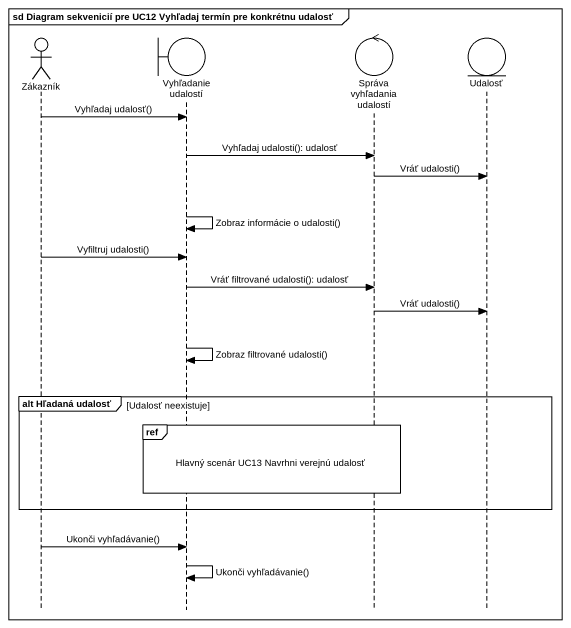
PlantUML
@startuml
mainframe sd Diagram sekvenicií pre UC12 Vyhľadaj termín pre konkrétnu udalosť
hide footbox
actor Zákazník
boundary "Vyhľadanie udalostí" as Vyhľadanie_udalostí
control "Správa vyhľadania udalostí" as Správa_vyhľadania_udalostí
entity Udalosť

Zákazník -> Vyhľadanie_udalostí : Vyhľadaj udalosť()
Vyhľadanie_udalostí -> Správa_vyhľadania_udalostí : Vyhľadaj udalosti(): udalosť
Správa_vyhľadania_udalostí -> Udalosť : Vráť udalosti()
Vyhľadanie_udalostí -> Vyhľadanie_udalostí : Zobraz informácie o udalosti()
Zákazník -> Vyhľadanie_udalostí : Vyfiltruj udalosti()
Vyhľadanie_udalostí -> Správa_vyhľadania_udalostí : Vráť filtrované udalosti(): udalosť
Správa_vyhľadania_udalostí -> Udalosť : Vráť udalosti()
Vyhľadanie_udalostí -> Vyhľadanie_udalostí : Zobraz filtrované udalosti()
group alt Hľadaná udalosť [Udalosť neexistuje]
  ref over Vyhľadanie_udalostí, Správa_vyhľadania_udalostí : Hlavný scenár UC13 Navrhni verejnú udalosť
end
Zákazník -> Vyhľadanie_udalostí : Ukonči vyhľadávanie()
Vyhľadanie_udalostí -> Vyhľadanie_udalostí : Ukonči vyhľadávanie()
@enduml
